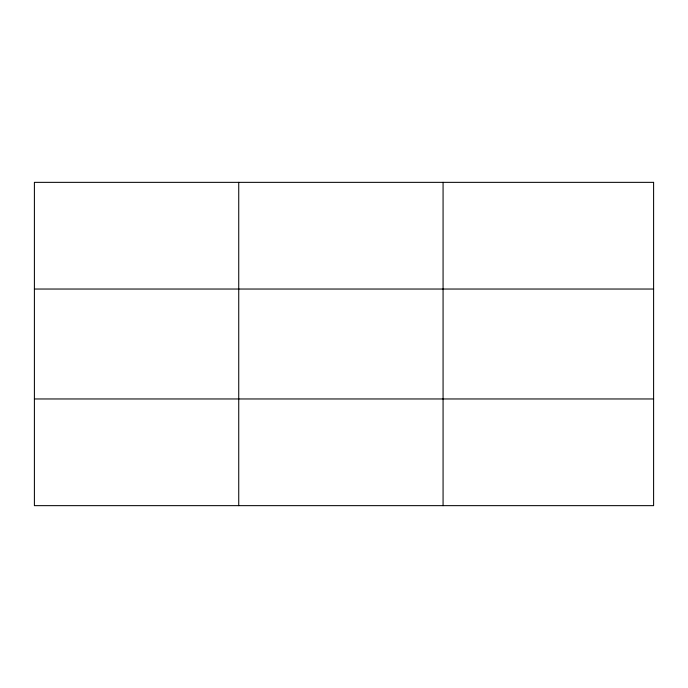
<?xml version="1.0" encoding="UTF-8"?>
<svg xmlns="http://www.w3.org/2000/svg" width="688" height="688" viewBox="0 0 688 688"><rect width="100%" height="100%" fill="white"/><g stroke="black" fill="none" stroke-linecap="round" stroke-linejoin="round"><path stroke-width="1.03" d="M238.736 505.646L238.736 182.354M443.072 505.646L443.072 182.354M34.4 289.037L653.6 289.037M34.4 398.963L653.6 398.963M653.6 182.354L653.6 505.646L34.4 505.646L34.4 182.354L653.6 182.354"/></g></svg>
